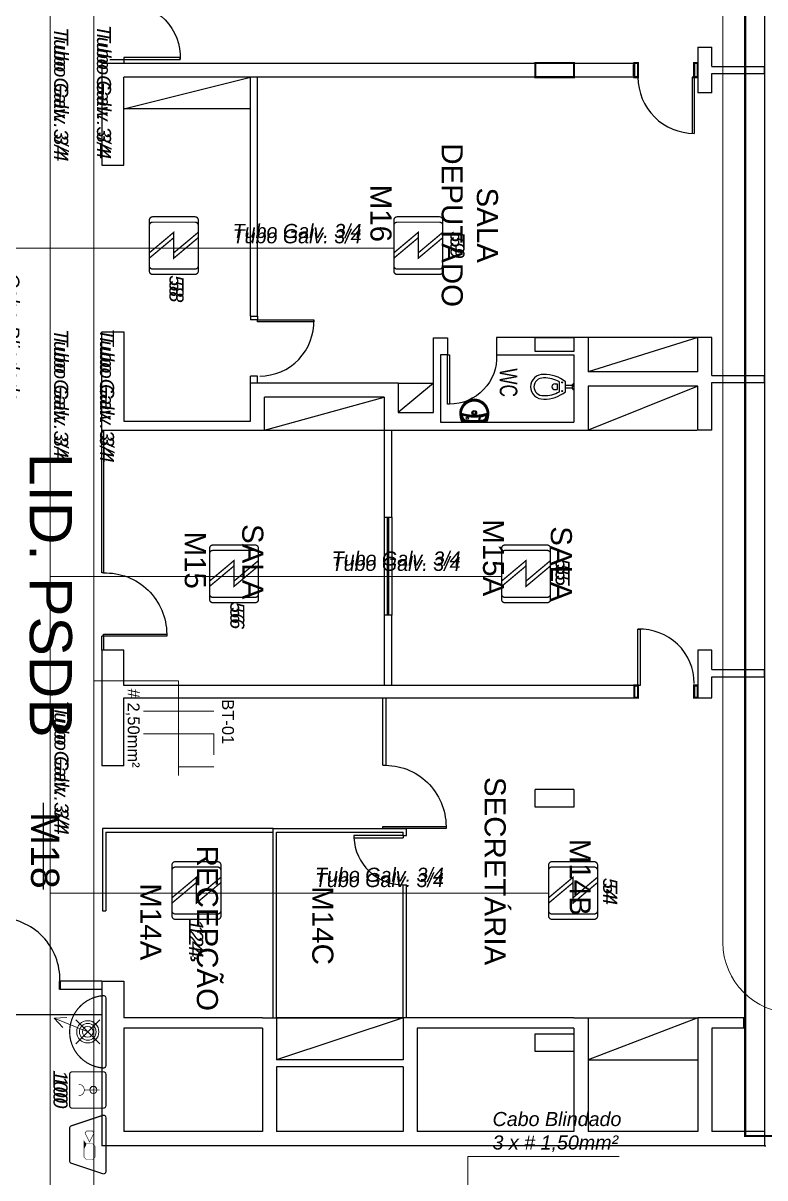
# Model space of a CAD drawing. Header units: metres. Extents: x -331 to 2982, y 362 to 2539.
# Drawn here: x 2847.09 to 2857.64, y 1396.46 to 1412.88 of the extents above; entities that cross this region are included whole.
import ezdxf
from ezdxf.enums import TextEntityAlignment as Align

# ---------------------------------------------------------------- set-up
doc = ezdxf.new("R2010")
doc.units = ezdxf.units.M
doc.layers.get('0').update_dxf_attribs({"color": 251})
for name, color, linetype in [('CX', 251, 'Continuous'), ('DET. FUMAÇA', 1, 'Continuous'), ('Div', 251, 'Continuous'), ('Mob', 251, 'Continuous'), ('Pis', 251, 'Continuous')]:
    doc.layers.add(name, color=color, linetype=linetype)
doc.styles.add('ARIAL', font='arial.ttf')
doc.styles.add('DESTAQUE', font='arial.ttf', dxfattribs={"height": 0.4})
doc.styles.get("Standard").update_dxf_attribs({"font": 'arial.ttf', "height": 0.3})

# ---------------------------------------------------------------- blocks, each defined once
blk = doc.blocks.new('Detector de fumaça')
at = {"layer": 'DET. FUMAÇA', "linetype": 'Continuous', "lineweight": 15, "const_width": 0.01870277497772515}
blk.add_lwpolyline([(774.59948291868, 539.8157648447526), (775.2490596285452, 539.8157648447526, -0.414213562373095), (775.2958165659895, 539.7690079073084), (775.2958165659895, 539.1669315525518, -0.414213562373095), (775.2490596285452, 539.1201746151075), (774.59948291868, 539.1201746151075, -0.414213562373095), (774.5527259812357, 539.1669315525518), (774.5527259812357, 539.7690079073084, -0.414213562373095)], format="xyb", close=True, dxfattribs=at)
blk.add_lwpolyline([(774.7729620717275, 539.8157648447526), (775.0644559117889, 539.46796972993), (774.7729620717275, 539.46796972993), (775.0644559117889, 539.1201746151075)], dxfattribs=at)
blk = doc.blocks.new('WEW')
at = {"color": 1, "lineweight": 0, "true_color": 0xe60000}
for p, q in [((1781.244058351585, 994.0054447120629), (1781.439250093025, 994.4815067582979)), ((1781.439250093025, 994.4815067582979), (1781.307645081665, 994.3597140754018)), ((1781.439250093025, 994.4815067582979), (1781.447474959226, 994.302381974424)), ((1781.074639723589, 994.1748633400589), (1781.413476979581, 993.8360260840664)), ((1781.413476979581, 994.1748633400584), (1781.074639723589, 993.8360260840664))]:
    blk.add_line(p, q, dxfattribs=at)
at = {"color": 1, "true_color": 0xe60000, "const_width": 0.01719509600299768}
for points in [[(1779.259071833538, 993.7473526965271), (1780.02339894841, 993.7473526965271, 0.5119182938526288), (1780.056024349183, 993.7926180221241), (1779.907000183824, 994.239690518202, 0.3228228060550418), (1779.874374783051, 994.2632055766169), (1779.408095998897, 994.2632055766169, 0.3228228060552482), (1779.375470598124, 994.239690518202), (1779.226446432765, 993.7926180221241, 0.5119182938524135)], [(1780.193442345628, 994.2632055766169), (1780.640514841706, 994.2632055766169, -0.414213562373095), (1780.674905033712, 994.2288153846109), (1780.674905033712, 993.781742888533, -0.414213562373095), (1780.640514841706, 993.7473526965271), (1780.193442345628, 993.7473526965271, -0.414213562373095), (1780.159052153622, 993.781742888533), (1780.159052153622, 994.2288153846109, -0.414213562373095)], [(1780.763825455262, 993.7475182720175), (1781.724291247904, 993.7475182720175, 0.4353107658729382), (1781.758593597641, 993.7843649063095, 0.9309493362536452), (1780.729523105524, 993.78436490631, 0.4353107658789753)]]:
    blk.add_lwpolyline(points, format="xyb", close=True, dxfattribs=at)
at = {"color": 1, "true_color": 0xe60000, "const_width": 0.008597548001498838}
for points in [[(1779.462692778066, 994.0599573185639), (1779.617256824809, 994.0599573185641), (1779.651647016815, 994.0255671265581), (1779.651647016814, 993.9361816424857), (1779.617256824808, 993.9017914504798), (1779.462692778067, 993.9017914504798), (1779.428302586061, 993.9361816424857), (1779.42830258606, 994.0255671265579)], [(1779.832264668318, 993.9361816424855), (1779.832264668318, 994.0255671265586), (1779.8016962579, 994.0442011264258), (1779.678836761142, 993.9808743845219), (1779.8016962579, 993.917547642618)]]:
    blk.add_lwpolyline(points, close=True, dxfattribs=at)
for points in [[(1780.336029158255, 994.1350885802071), (1780.338049993509, 994.117166943729), (1780.344365115822, 994.0989928898357), (1780.351185446949, 994.0881389409826), (1780.365331318015, 994.0727414786561), (1780.373162042483, 994.0671882955221), (1780.385539694845, 994.0603730144587), (1780.397159497558, 994.0568391706461), (1780.413073587328, 994.0548198313247), (1780.421409544896, 994.0548198313247), (1780.431261128904, 994.0560819184007), (1780.449861303415, 994.0615455393163), (1780.464482803699, 994.0698767141055), (1780.477493721696, 994.0816463422157), (1780.487704267944, 994.0962795844166), (1780.493996586282, 994.1102881051825), (1780.496860415737, 994.1223690846443), (1780.497607045538, 994.1296433123828), (1780.497793702989, 994.135674088325)], [(1780.416978593668, 993.8365099637556), (1780.416978593668, 994.0545811760148)]]:
    blk.add_lwpolyline(points, dxfattribs=at)
at = {"color": 1, "lineweight": 0, "true_color": 0xe60000}
for radius in [0.15786673427384, 0.1190594061215832, 0.0773527752583614]:
    blk.add_circle((1781.244058351585, 994.0054447120626), radius, dxfattribs=at)
blk = doc.blocks.new('rett')
at = {"color": 2, "linetype": 'Continuous', "lineweight": 15}
blk.add_line((813.9660645629535, 2203.000419129855), (814.2623575708391, 2203.000419129855), dxfattribs=at)
at = {"layer": 'Div', "color": 2, "linetype": 'Continuous', "lineweight": 15}
for p, q in [((813.6454584484123, 2202.002690364971), (813.6454584484123, 2203.000419129855)), ((813.9660645629542, 2202.002690364971), (813.9660645629535, 2203.000419129855)), ((814.4346317089877, 2202.501554747413), (814.4346317089874, 2203.000419129855))]:
    blk.add_line(p, q, dxfattribs=at)
blk.add_lwpolyline([(813.2136611509295, 2201.294788682367), (813.2136611509295, 2202.501554747413), (814.5599219802248, 2202.501554747413)], dxfattribs=at)
at = {"layer": 'Div', "color": 2, "linetype": 'Continuous', "lineweight": 15, "char_height": 0.1682977584436248, "attachment_point": 1}
for s, insert in [('\\pxqc;\\PBT-01{\\fArial|b0|i1|c0|p34;  }', (808.1902414873588, 2203.568620138259)), ('\\pxqc;\\P\\pi-0.92701,l1.92701,t1.92701;#^I2,50mm²', (808.1979214959712, 2202.227331624766))]:
    blk.add_mtext_dynamic_manual_height_columns(s, width=11.20762391848375, gutter_width=2.10372198054531, heights=[0], dxfattribs=dict(at, insert=insert))
blk = doc.blocks.new('derw')
at = {"layer": 'Div', "color": 2, "linetype": 'Continuous', "lineweight": 15}
blk.add_lwpolyline([(814.4189921522002, 2191.529581289617), (814.4189921522002, 2192.588913395118), (816.5705472743985, 2192.588913395118)], dxfattribs=at)
at = {"layer": 'Div', "color": 2, "linetype": 'Continuous', "lineweight": 15, "insert": (814.7715363855286, 2193.224066991034), "char_height": 0.2, "attachment_point": 1}
blk.add_mtext_dynamic_manual_height_columns('{\\fArial|b0|i1|c0|p34;Cabo Blindado \\P3 x # 1,50mm²}', width=13.3188035564217, gutter_width=2.5, heights=[0], dxfattribs=at)
blk = doc.blocks.new('cb2')
at = {"layer": 'Div', "color": 2, "linetype": 'Continuous', "lineweight": 15}
blk.add_lwpolyline([(806.2321151793376, 1904.456074981465), (806.2321151793376, 1903.382145219125), (808.3836703015359, 1903.382145219125)], dxfattribs=at)
at = {"layer": 'Div', "color": 2, "linetype": 'Continuous', "lineweight": 15, "insert": (806.584659412666, 1904.017298815041), "char_height": 0.2, "attachment_point": 1}
blk.add_mtext_dynamic_manual_height_columns('{\\fArial|b0|i1|c0|p34;Cabo Blindado \\P3 x # 1,50mm²}', width=13.3188035564217, gutter_width=2.5, heights=[0], dxfattribs=at)
blk = doc.blocks.new('porta .8')
at = {"layer": 'CX', "ltscale": 8}
blk.add_lwpolyline([(0.03000000000000191, -3.945569728141391e-15), (7.771561172376096e-16, -3.954345531576031e-15), (5.816310974515743e-16, 0.7999999999999932), (0.03000000000000172, 0.7999999999999932)], close=True, dxfattribs=at)
at = {"layer": 'CX', "color": 1, "ltscale": 8}
blk.add_arc((0.02943750000000496, 0.02999999999999641), 0.7705624999999969, 2.105719771775577e-13, 92.18938118370639, dxfattribs=at)
blk = doc.blocks.new('porta .7')
at = {"layer": 'CX', "ltscale": 8}
blk.add_lwpolyline([(0, 0), (0.03000000000000114, 0), (0.03000000000000114, 0.7000000000000028), (0, 0.7000000000000028)], close=True, dxfattribs=at)
at = {"layer": 'CX', "color": 1, "ltscale": 8}
blk.add_arc((0.03000000000000114, 0.02935714285715108), 0.6706428571428518, 357.4910967546365, 90, dxfattribs=at)
blk = doc.blocks.new('porta .9')
at = {"layer": 'CX', "ltscale": 8}
blk.add_lwpolyline([(0, 0), (0.03000000000000114, 0), (0.03000000000000114, 0.9000000000000057), (0, 0.9000000000000057)], close=True, dxfattribs=at)
at = {"layer": 'CX', "color": 1, "ltscale": 8}
blk.add_arc((0.02999999999984482, 0.02949999999984243), 0.8705000000001633, 358.0579561378514, 89.99999999999024, dxfattribs=at)
blk = doc.blocks.new('VASO')
at = {"layer": 'Mob'}
for p, q in [((302.3511564595037, 172.4645276176709), (302.3804829001634, 172.4645276176709)), ((302.3804829001634, 172.4645276176709), (302.3804829001754, 172.3828410685631)), ((302.4113947300152, 172.3536843433588), (302.4113947300152, 172.4936843424353)), ((302.4991825520949, 172.3536843424418), (302.4991825520949, 172.4936843433726)), ((302.5991825520949, 172.4436843433685), (302.4991825520949, 172.4436843433685)), ((302.5991825520949, 172.4436843433685), (302.5991825520949, 172.4546559305439)), ((302.5991825520949, 172.4036843433685), (302.5991825520949, 172.4436843433685)), ((302.6191825520949, 172.4640037223362), (302.6085303438872, 172.4640037223362)), ((302.6191825520949, 172.4236843433685), (302.6191825520949, 172.4640037223362)), ((302.6191825520949, 172.4236843433685), (302.6191825520949, 172.3833649644008)), ((302.3511564595037, 172.3828410685631), (302.3804829001754, 172.3828410685631)), ((302.5991825520949, 172.4036843433685), (302.4991825520949, 172.4036843433685)), ((302.5991825520949, 172.4036843433685), (302.5991825520949, 172.3927127561931)), ((302.6191825520949, 172.3833649644008), (302.6085303438872, 172.3833649644008))]:
    blk.add_line(p, q, dxfattribs=at)
for centre in [(302.4529002042514, 172.4856264043932), (302.4529002042514, 172.3617422814212)]:
    blk.add_circle(centre, 0.007065127144642247, dxfattribs=at)
for centre, radius, start, end in [((302.177941340428, 172.4199280401532), 0.1787982500381176, 86.68113411807168, 178.7962065859109), ((302.2050164807387, 172.1343106671569), 0.4644169642584562, 50.69788767013418, 92.0637120104988), ((302.177941340428, 172.4274406456612), 0.1787982500381176, 181.2037934140891, 273.3188658819283), ((302.177941340428, 172.4199280401532), 0.1287982500381176, 86.68113411807168, 178.7962065859109), ((302.177941340428, 172.4274406456612), 0.1287982500381176, 181.2037934140891, 273.3188658819283), ((302.2050164807387, 172.1343106671569), 0.4144169642584562, 60.13245399021499, 92.0637120104988), ((302.3486691906126, 172.4216362835805), 0.04296339193529102, 86.68113411807168, 178.7962065859109), ((302.3486691906126, 172.4257324026534), 0.04296339193529102, 181.2037934140891, 273.3188658819283), ((302.6085303438872, 172.4546559305439), 0.009347791792265525, 90, 180), ((302.2050164807387, 172.7130580186575), 0.4644169642584562, 267.9362879895012, 309.3021123298757), ((302.2050164807387, 172.7130580186575), 0.4144169642584562, 267.9362879895012, 299.8675460083891), ((302.6085303438872, 172.3927127561931), 0.009347791792265525, 180, 270)]:
    blk.add_arc(centre, radius, start, end, dxfattribs=at)

msp = doc.modelspace()

# ---------------------------------------------------------------- linework, layer by layer
at = {"lineweight": 0}
for points in [[(2844.726149366137, 1421.085130808604), (2857.361149366137, 1421.085130808604), (2857.361149366138, 1401.905135371257)], [(2867.274387819326, 1401.905135371257), (2867.274387819326, 1397.06013372165), (2857.361149366138, 1397.06013372165), (2857.361149366138, 1401.905135371257)]]:
    msp.add_lwpolyline(points, dxfattribs=at)
at = {"layer": 'DET. FUMAÇA', "color": 3, "linetype": 'Continuous', "lineweight": 15}
msp.add_lwpolyline([(2848.099398388364, 1317.819532137752), (2848.099398388364, 1415.311590963983)], dxfattribs=at)
at = {"layer": 'DET. FUMAÇA', "color": 2, "linetype": 'Continuous', "lineweight": 15}
msp.add_circle((2848.090910879919, 1397.714233316336), 0.05037180366343819, dxfattribs=at)
at = {"layer": 'Div', "color": 150, "linetype": 'Continuous', "lineweight": 0}
for p, q in [((2847.477418920851, 1320.108342996786), (2847.477418920851, 1419.684255576806)), ((2847.477418920851, 1409.681721916113), (2852.364749558637, 1409.681721916113)), ((2853.896223221899, 1405.013748629854), (2847.477418920851, 1405.013748629854)), ((2854.565748629569, 1400.511346068625), (2847.477418920851, 1400.511346068625))]:
    msp.add_line(p, q, dxfattribs=at)
at = {"layer": 'Div', "lineweight": 0, "ltscale": 0.8}
for p, q in [((2850.326149366004, 1408.715130808467), (2850.326149366004, 1412.115130808467)), ((2850.426149366004, 1408.715130808467), (2850.426149366004, 1412.115130808467)), ((2852.233649366004, 1405.860130808466), (2852.233649366004, 1407.095130808466)), ((2852.333649366004, 1405.860130808466), (2852.333649366004, 1407.095130808466)), ((2852.233649366004, 1404.465130808468), (2852.233649366004, 1405.860130808466)), ((2852.333649366004, 1405.860130808466), (2852.333649366004, 1404.465130808468)), ((2852.233649366004, 1403.465130808468), (2852.233649366004, 1404.465130808468)), ((2852.333649366004, 1403.465130808468), (2852.333649366004, 1404.465130808468))]:
    msp.add_line(p, q, dxfattribs=at)
at = {"layer": 'Div', "lineweight": 0}
for p, q in [((2852.233649366004, 1405.860130808466), (2852.333649366004, 1405.860130808466)), ((2852.333649366004, 1404.465130808468), (2852.233649366004, 1404.465130808468)), ((2852.206149366004, 1402.330130808467), (2852.206149366004, 1403.290130808467)), ((2852.256149366004, 1402.330130808467), (2852.256149366004, 1403.290130808467)), ((2852.206149366004, 1402.330130808467), (2852.256149366004, 1402.330130808467)), ((2848.218796721435, 1401.430130808467), (2848.218796721435, 1400.260130808467)), ((2850.646149366004, 1401.430130808467), (2848.218796721435, 1401.430130808467)), ((2850.646149366004, 1401.430130808467), (2852.546149366004, 1401.430130808467)), ((2850.646149366004, 1398.740130808467), (2850.646149366004, 1401.430130808467)), ((2852.546149366004, 1401.330130808467), (2852.546149366004, 1401.430130808467)), ((2848.268796721435, 1401.380130808467), (2850.646149366004, 1401.380130808467)), ((2848.268796721435, 1401.380130808467), (2848.268796721435, 1400.260130808467)), ((2850.696149366004, 1401.380130808467), (2852.496149366003, 1401.380130808467)), ((2850.696149366004, 1398.740130808467), (2850.696149366004, 1401.380130808467)), ((2852.496149366003, 1401.330130808467), (2851.796149366004, 1401.330130808467)), ((2851.796149366004, 1401.330130808467), (2851.796149366004, 1401.300130808467)), ((2851.796149366004, 1401.300130808467), (2852.496149366003, 1401.300130808467)), ((2852.496149366004, 1401.330130808467), (2852.496149366003, 1401.380130808467)), ((2852.496149366003, 1401.330130808467), (2852.546149366004, 1401.330130808467)), ((2852.496149366004, 1401.330130808467), (2852.496149366004, 1401.300130808467)), ((2852.496149366003, 1398.740130808467), (2852.496149366003, 1400.630130808467)), ((2852.496149366003, 1400.630130808467), (2852.546149366004, 1400.630130808466)), ((2852.546149366004, 1398.740130808467), (2852.546149366004, 1400.630130808467)), ((2848.218796721435, 1400.260130808467), (2848.268796721435, 1400.260130808467)), ((2848.213649366004, 1399.260130808467), (2847.613649366004, 1399.260130808467)), ((2848.213649366004, 1399.140856679413), (2847.613649366004, 1399.140856679413))]:
    msp.add_line(p, q, dxfattribs=at)
at = {"layer": 'Div', "color": 230, "linetype": 'Continuous', "lineweight": 0}
msp.add_lwpolyline([(2795.596317751199, 1370.834545312882), (2795.596317751199, 1422.803846404564, -0.4142135623730951), (2796.596317751199, 1423.803846404564), (2832.97784527352, 1423.803846404564, 0.414213562373095), (2833.97784527352, 1424.803846404564), (2833.97784527352, 1444.455909063007, -0.414213562373095), (2834.97784527352, 1445.455909063007), (2844.600745879966, 1445.455909063007, -0.414213562373095), (2845.600745879966, 1444.455909063007), (2845.600745879966, 1423.562805518037, 0.414213562373095), (2846.600745879966, 1422.562805518037), (2856.043722739516, 1422.562805518037, -0.4142135623730951), (2857.043722739516, 1421.562805518037), (2857.043722739516, 1399.808760826745, 0.4142135623730951), (2858.043722739516, 1398.808760826745), (2864.976802588932, 1398.808760826745, -0.414213562373095), (2865.976802588932, 1397.808760826745), (2865.976802588932, 1393.565262432423, -0.414213562373095), (2864.976802588932, 1392.565262432423), (2858.043722739516, 1392.565262432423, 0.414213562373095), (2857.043722739516, 1391.565262432423), (2857.043722739516, 1315.76330235576, -0.414213562373095)], format="xyb", dxfattribs=at)
at = {"layer": 'Div', "lineweight": 0}
msp.add_lwpolyline([(2847.613649366004, 1399.260130808467), (2847.613649366004, 1399.140856679413)], dxfattribs=at)
msp.add_arc((2852.496149366004, 1401.330130808467), 0.7000000000000666, 182.4562857235984, 269.9999999999739, dxfattribs=at)
at = {"layer": 'Pis'}
for p, q in [((2857.633649366004, 1421.015130808467), (2857.633649366004, 1412.16749206962)), ((2856.685583949911, 1412.54249206962), (2856.885583949911, 1412.54249206962)), ((2856.685583949911, 1412.54249206962), (2856.685583949911, 1411.89249206962)), ((2856.885583949911, 1412.26749206962), (2856.885583949911, 1412.54249206962)), ((2848.213649366004, 1412.315130808466), (2855.785583949911, 1412.315130808466)), ((2848.213649366004, 1412.315130808466), (2848.213649366004, 1410.865130808467)), ((2848.326149366004, 1412.365130808467), (2848.526149366004, 1412.365130808467)), ((2848.526149366004, 1412.365130808467), (2848.526149366004, 1412.315130808466)), ((2855.765583949911, 1412.295130808467), (2855.765583949911, 1412.135130808467)), ((2855.785583949911, 1412.315130808466), (2855.785583949911, 1412.115130808467)), ((2856.635583949911, 1412.315130808466), (2856.635583949911, 1412.115130808467)), ((2856.635583949911, 1412.315130808466), (2856.676149366004, 1412.315130808466)), ((2856.885583949911, 1412.26749206962), (2857.633649366004, 1412.26749206962)), ((2857.633649366004, 1412.16749206962), (2857.633649366004, 1412.26749206962)), ((2855.785583949911, 1412.115130808467), (2848.526149366004, 1412.115130808467)), ((2848.526149366004, 1410.865130808467), (2848.526149366004, 1412.115130808467)), ((2848.526149366004, 1411.665130808467), (2850.326149366004, 1412.115130808467)), ((2850.326149366004, 1408.715130808467), (2850.326149366004, 1412.115130808467)), ((2850.426149366004, 1408.715130808467), (2850.426149366004, 1412.115130808467)), ((2856.605583949911, 1412.115130808467), (2856.605583949911, 1411.315130808466)), ((2856.635583949911, 1412.115130808467), (2856.605583949911, 1412.115130808467)), ((2856.685583949911, 1412.115130808467), (2856.635583949911, 1412.115130808467)), ((2856.635583949911, 1412.115130808467), (2856.635583949911, 1411.315130808466)), ((2856.885583949911, 1411.89249206962), (2856.885583949911, 1412.16749206962)), ((2856.885583949911, 1412.16749206962), (2857.633649366004, 1412.16749206962)), ((2857.633649366004, 1412.16749206962), (2857.633649366004, 1407.772630808466)), ((2856.885583949911, 1411.89249206962), (2856.685583949911, 1411.89249206962)), ((2850.326149366004, 1411.665130808467), (2848.526149366004, 1411.665130808467)), ((2848.213649366004, 1410.865130808467), (2848.526149366004, 1410.865130808467)), ((2850.326149366004, 1408.715130808467), (2850.426149366004, 1408.715130808467)), ((2850.326149366004, 1408.715130808467), (2850.326149366004, 1408.665130808467)), ((2850.326149366004, 1408.715130808467), (2850.426149366004, 1408.715130808467)), ((2850.426149366004, 1408.665130808467), (2850.326149366004, 1408.665130808467)), ((2850.426149366004, 1408.715130808467), (2850.426149366004, 1408.665130808467)), ((2848.213649366004, 1407.095130808466), (2848.213649366004, 1408.495130808467)), ((2848.213649366004, 1408.495130808467), (2848.526149366004, 1408.495130808467)), ((2848.526149366004, 1408.495130808467), (2848.526149366004, 1407.225130808466)), ((2852.926149366004, 1408.410130808467), (2853.126149366004, 1408.410130808467)), ((2852.926149366004, 1407.345130808466), (2852.926149366004, 1408.410130808467)), ((2853.126149366004, 1408.410130808467), (2853.126149366004, 1408.165130808467)), ((2854.926149366004, 1408.415130808467), (2853.826149366004, 1408.415130808467)), ((2853.826149366004, 1408.415130808467), (2853.826149366004, 1408.165130808467)), ((2854.376149366004, 1408.215130808466), (2854.376149366004, 1408.415130808467)), ((2854.376149366004, 1408.415130808467), (2854.926149366004, 1408.415130808467)), ((2855.126149366004, 1408.415130808467), (2854.926149366004, 1408.415130808467)), ((2854.926149366004, 1408.415130808467), (2854.926149366004, 1408.215130808466)), ((2855.126149366004, 1408.415130808467), (2855.126149366004, 1407.922630808466)), ((2856.685583949911, 1408.415130808467), (2855.126149366004, 1408.415130808467)), ((2856.685583949911, 1408.415130808467), (2855.126149366004, 1407.922630808466)), ((2856.685583949911, 1407.922630808466), (2856.685583949911, 1408.415130808467)), ((2856.885583949911, 1408.415130808467), (2856.685583949911, 1408.415130808467)), ((2856.885583949911, 1407.872630808466), (2856.885583949911, 1408.415130808467)), ((2853.126149366004, 1408.165130808467), (2853.026149366004, 1408.165130808467)), ((2853.026149366004, 1408.165130808467), (2853.026149366004, 1407.210130808466)), ((2853.826149366004, 1408.280130808467), (2853.826149366004, 1408.165130808467)), ((2853.826149366004, 1408.165130808467), (2854.926149366004, 1408.165130808467)), ((2854.926149366004, 1408.215130808466), (2854.376149366004, 1408.215130808466)), ((2854.926149366004, 1408.165130808467), (2854.926149366004, 1407.210130808466)), ((2850.326149366004, 1407.765130808467), (2850.326149366004, 1407.865130808467)), ((2850.426149366004, 1407.865130808467), (2850.326149366004, 1407.865130808467)), ((2850.426149366004, 1407.765130808467), (2850.426149366004, 1407.865130808467)), ((2856.685583949911, 1407.922630808466), (2855.126149366004, 1407.922630808466)), ((2856.885583949911, 1407.872630808466), (2857.633649366004, 1407.872630808466)), ((2857.633649366004, 1407.772630808466), (2857.633649366004, 1407.872630808466)), ((2852.426149366004, 1407.765130808467), (2850.326149366004, 1407.765130808467)), ((2850.326149366004, 1407.225130808466), (2850.326149366004, 1407.765130808467)), ((2852.426149366004, 1407.765130808467), (2852.926149366004, 1407.765130808467)), ((2852.426149366004, 1407.765130808467), (2852.426149366004, 1407.345130808466)), ((2852.926149366004, 1407.765130808467), (2852.426149366004, 1407.345130808466)), ((2855.126149366004, 1407.722630808467), (2855.126149366004, 1407.095130808466)), ((2856.685583949911, 1407.722630808467), (2855.126149366004, 1407.722630808467)), ((2856.685583949911, 1407.722630808467), (2855.126149366004, 1407.095130808466)), ((2856.685583949911, 1407.095130808466), (2856.685583949911, 1407.722630808467)), ((2856.885583949911, 1407.095130808466), (2856.885583949911, 1407.772630808466)), ((2856.885583949911, 1407.772630808466), (2857.633649366004, 1407.772630808466)), ((2857.633649366004, 1407.772630808466), (2857.633649366004, 1403.590130808466)), ((2852.226149366003, 1407.565130808466), (2850.526149366004, 1407.565130808467)), ((2850.526149366004, 1407.095130808466), (2850.526149366004, 1407.565130808467)), ((2850.526149366004, 1407.095130808466), (2852.226149366003, 1407.565130808466)), ((2852.226149366003, 1407.565130808466), (2852.226149366003, 1407.095130808466)), ((2852.426149366004, 1407.345130808466), (2852.926149366004, 1407.345130808466)), ((2848.526149366004, 1407.225130808466), (2850.326149366004, 1407.225130808466)), ((2853.026149366004, 1407.210130808466), (2854.926149366004, 1407.210130808466)), ((2853.684211860815, 1407.210130808466), (2853.333037009025, 1407.210130808466)), ((2848.213649366004, 1407.095130808466), (2850.526149366004, 1407.095130808466)), ((2848.213649366004, 1405.065130808466), (2848.213649366004, 1407.095130808466)), ((2848.233649366004, 1407.095130808466), (2848.233649366004, 1405.065130808466)), ((2850.526149366004, 1407.095130808466), (2852.226149366003, 1407.095130808466)), ((2852.226149366003, 1407.095130808466), (2855.126149366004, 1407.095130808466)), ((2852.233649366004, 1405.860130808466), (2852.233649366004, 1407.095130808466)), ((2852.333649366004, 1405.860130808466), (2852.333649366004, 1407.095130808466)), ((2855.126149366004, 1407.095130808466), (2856.676149366004, 1407.095130808466)), ((2856.885583949911, 1407.095130808466), (2856.685583949911, 1407.095130808466)), ((2852.233649366004, 1405.860130808466), (2852.333649366004, 1405.860130808466)), ((2852.233649366004, 1404.465130808468), (2852.233649366004, 1405.860130808466)), ((2852.273649366004, 1404.465130808468), (2852.273649366004, 1405.860130808466)), ((2852.293649366004, 1404.465130808468), (2852.293649366004, 1405.860130808466)), ((2852.333649366004, 1405.860130808466), (2852.333649366004, 1404.465130808468)), ((2848.233649366004, 1405.065130808466), (2848.213649366004, 1405.065130808466)), ((2852.333649366004, 1404.465130808468), (2852.233649366004, 1404.465130808468)), ((2852.233649366004, 1403.465130808468), (2852.233649366004, 1404.465130808468)), ((2852.333649366004, 1403.465130808468), (2852.333649366004, 1404.465130808468)), ((2848.213649366004, 1403.965130808466), (2848.213649366004, 1404.165130808467)), ((2848.233649366004, 1404.165130808467), (2848.213649366004, 1404.165130808467)), ((2848.233649366004, 1404.165130808467), (2848.233649366004, 1403.965130808466)), ((2848.526149366004, 1403.965130808466), (2848.213649366004, 1403.965130808466)), ((2848.213649366004, 1403.965130808466), (2848.213649366004, 1402.32385333898)), ((2848.526149366004, 1403.465130808466), (2848.526149366004, 1403.965130808466)), ((2856.885583949911, 1403.965130808466), (2856.685583949911, 1403.965130808466)), ((2856.685583949911, 1403.965130808466), (2856.685583949911, 1403.290130808467)), ((2856.885583949911, 1403.690130808466), (2856.885583949911, 1403.965130808466)), ((2856.885583949911, 1403.690130808466), (2857.633649366004, 1403.690130808466)), ((2857.633649366004, 1403.590130808466), (2857.633649366004, 1403.690130808466)), ((2856.885583949911, 1403.290130808467), (2856.885583949911, 1403.590130808466)), ((2856.885583949911, 1403.590130808466), (2857.633649366004, 1403.590130808466)), ((2857.633649366004, 1403.590130808466), (2857.633649366004, 1397.598362646824)), ((2855.785583949911, 1403.465130808469), (2848.526149366004, 1403.465130808466)), ((2848.526149366004, 1402.32385333898), (2848.526149366004, 1403.290130808467)), ((2848.526149366004, 1403.290130808467), (2855.785583949911, 1403.290130808467)), ((2852.206149366004, 1402.330130808467), (2852.206149366004, 1403.290130808467)), ((2852.256149366004, 1402.330130808467), (2852.256149366004, 1403.290130808467)), ((2856.685583949911, 1403.290130808467), (2856.885583949911, 1403.290130808467)), ((2848.526149366004, 1402.32385333898), (2848.213649366004, 1402.32385333898)), ((2852.206149366004, 1402.330130808467), (2852.256149366004, 1402.330130808467)), ((2854.376149366007, 1401.735130808251), (2854.376149366007, 1401.985130808251)), ((2854.926149366004, 1401.985130808251), (2854.376149366004, 1401.985130808251)), ((2854.926149366004, 1401.985130808251), (2854.926149366004, 1401.735130808251)), ((2847.379950193074, 1400.563285159326), (2847.379950193074, 1401.79617496066)), ((2854.926149366007, 1401.735130808251), (2854.376149366007, 1401.735130808251)), ((2848.218796721435, 1401.430130808467), (2848.218796721435, 1400.260130808467)), ((2850.646149366004, 1401.430130808467), (2848.218796721435, 1401.430130808467)), ((2850.646149366004, 1401.430130808467), (2852.546149366004, 1401.430130808467)), ((2850.646149366004, 1398.740130808467), (2850.646149366004, 1401.430130808467)), ((2852.546149366004, 1401.330130808467), (2852.546149366004, 1401.430130808467)), ((2848.268796721435, 1401.380130808467), (2850.646149366004, 1401.380130808467)), ((2848.268796721435, 1401.380130808467), (2848.268796721435, 1400.260130808467)), ((2850.696149366004, 1401.380130808467), (2852.496149366003, 1401.380130808467)), ((2850.696149366004, 1398.740130808467), (2850.696149366004, 1401.380130808467)), ((2852.496149366003, 1401.330130808467), (2851.796149366004, 1401.330130808467)), ((2851.796149366004, 1401.330130808467), (2851.796149366004, 1401.300130808467)), ((2851.796149366004, 1401.300130808467), (2852.496149366003, 1401.300130808467)), ((2852.496149366004, 1401.330130808467), (2852.496149366003, 1401.380130808467)), ((2852.496149366003, 1401.330130808467), (2852.546149366004, 1401.330130808467)), ((2852.496149366004, 1401.330130808467), (2852.496149366004, 1401.300130808467)), ((2852.496149366003, 1398.740130808467), (2852.496149366003, 1400.630130808467)), ((2852.496149366003, 1400.630130808467), (2852.546149366004, 1400.630130808466)), ((2852.546149366004, 1398.740130808467), (2852.546149366004, 1400.630130808467)), ((2848.218796721435, 1400.260130808467), (2848.268796721435, 1400.260130808467)), ((2848.213649366004, 1399.260130808467), (2847.613649366004, 1399.260130808467)), ((2848.213649366004, 1399.260130808467), (2848.213649366004, 1396.920862646824)), ((2848.213649366004, 1399.260130808467), (2848.526149366004, 1399.260130808467)), ((2848.526149366004, 1399.260130808467), (2848.526149366004, 1398.740130808467)), ((2848.213649366004, 1399.140856679413), (2847.613649366004, 1399.140856679413)), ((2848.213649366004, 1398.782630808467), (2846.691149366004, 1398.782630808467)), ((2850.496149366003, 1398.740130808467), (2848.526149366004, 1398.740130808467)), ((2850.496149366003, 1398.740130808467), (2850.696149366004, 1398.740130808467)), ((2850.696149366004, 1398.740130808467), (2852.496149366003, 1398.740130808467)), ((2850.696149366004, 1398.740130808467), (2850.696149366004, 1398.140130808467)), ((2852.496149366003, 1398.740130808467), (2850.696149366004, 1398.740130808467)), ((2852.496149366003, 1398.740130808467), (2850.696149366004, 1398.140130808467)), ((2852.696149366004, 1398.740130808467), (2852.496149366003, 1398.740130808467)), ((2852.496149366003, 1398.740130808467), (2852.496149366003, 1398.140130808467)), ((2854.926149366004, 1398.740130808467), (2852.696149366004, 1398.740130808467)), ((2854.926149366004, 1398.740130808467), (2855.126149366004, 1398.740130808467)), ((2855.126149366004, 1398.740130808467), (2856.685583949911, 1398.740130808467)), ((2856.685583949911, 1398.740130808467), (2855.126149366004, 1398.140130808467)), ((2855.126149366004, 1398.740130808467), (2855.126149366004, 1397.120862646824)), ((2856.885583949911, 1398.740130808467), (2856.685583949911, 1398.740130808467)), ((2856.685583949911, 1398.740130808467), (2856.685583949911, 1397.120862646824)), ((2857.341149366004, 1398.740130808467), (2856.885583949911, 1398.740130808467)), ((2857.341149366004, 1398.590130808466), (2857.341149366004, 1398.740130808467)), ((2848.526149366004, 1398.590130808466), (2848.526149366004, 1397.120862646823)), ((2850.496149366003, 1398.590130808466), (2848.526149366004, 1398.590130808466)), ((2850.496149366003, 1398.590130808466), (2850.496149366003, 1397.120862646824)), ((2852.696149366004, 1398.590130808466), (2852.696149366004, 1397.120862646824)), ((2854.926149366004, 1398.590130808466), (2852.696149366004, 1398.590130808466)), ((2854.376149366004, 1398.510130808467), (2854.926149366004, 1398.510130808467)), ((2854.376149366004, 1398.260130808467), (2854.376149366004, 1398.510130808467)), ((2854.376149366004, 1398.510130808467), (2854.926149366004, 1398.510130808467)), ((2854.376149366004, 1398.260130808467), (2854.376149366004, 1398.510130808467)), ((2854.926149366004, 1398.590130808466), (2854.926149366004, 1397.120862646824)), ((2854.926149366004, 1398.510130808467), (2854.926149366004, 1398.260130808467)), ((2854.926149366004, 1398.510130808467), (2854.926149366004, 1398.260130808467)), ((2856.885583949911, 1398.590130808466), (2856.885583949911, 1397.120862646824)), ((2857.341149366004, 1398.590130808466), (2856.885583949911, 1398.590130808466)), ((2852.496149366003, 1398.140130808467), (2850.696149366004, 1398.140130808467)), ((2854.926149366004, 1398.260130808467), (2854.376149366004, 1398.260130808467)), ((2854.926149366004, 1398.260130808467), (2854.376149366004, 1398.260130808467)), ((2855.126149366004, 1398.140130808467), (2856.685583949911, 1398.140130808467)), ((2850.696149366004, 1398.040130808467), (2850.696149366004, 1397.120862646824)), ((2852.496149366003, 1398.040130808467), (2850.696149366004, 1398.040130808467)), ((2852.496149366003, 1398.040130808467), (2852.496149366003, 1397.120862646824)), ((2857.633649366004, 1397.598362646824), (2857.633649366004, 1396.920862646824)), ((2850.496149366004, 1397.120862646824), (2848.526149366004, 1397.120862646823)), ((2852.496149366003, 1397.120862646824), (2850.696149366004, 1397.120862646824)), ((2854.926149366003, 1397.120862646824), (2852.696149366004, 1397.120862646824)), ((2856.685583949911, 1397.120862646824), (2855.126149366004, 1397.120862646824)), ((2857.633649366004, 1397.120862646824), (2856.885583949911, 1397.120862646824)), ((2857.633649366004, 1396.920862646824), (2848.213649366004, 1396.920862646824)), ((2857.633649366004, 1396.920862646824), (2857.653649366004, 1396.920862646824))]:
    msp.add_line(p, q, dxfattribs=at)
at = {"layer": 'Pis', "const_width": 0.03}
for points in [[(2844.726149366137, 1421.085130808604), (2857.361149366136, 1421.085130808604), (2857.361149366137, 1401.905135371257)], [(2867.274387819326, 1401.905135371257), (2867.274387819326, 1397.06013372165), (2857.361149366137, 1397.06013372165), (2857.361149366137, 1401.905135371257)], [(2847.613649366004, 1399.260130808467), (2847.613649366004, 1399.140856679413)]]:
    msp.add_lwpolyline(points, dxfattribs=at)
for points in [[(2854.926149366004, 1412.115130808467), (2854.376149366004, 1412.115130808467), (2854.376149366004, 1412.315130808466), (2854.926149366004, 1412.315130808466)], [(2855.835583949911, 1412.315130808466), (2855.835583949911, 1412.115130808467), (2855.785583949911, 1412.115130808467), (2855.785583949911, 1412.315130808466)], [(2856.685583949911, 1412.115130808467), (2856.685583949911, 1412.315130808466), (2856.635583949911, 1412.315130808466), (2856.635583949911, 1412.115130808467)], [(2855.785583949911, 1403.290130808467), (2855.785583949911, 1403.465130808469), (2855.835583949911, 1403.465130808469), (2855.835583949911, 1403.290130808467)], [(2856.685583949911, 1403.290130808467), (2856.685583949911, 1403.465130808466), (2856.635583949911, 1403.465130808466), (2856.635583949911, 1403.290130808467)]]:
    msp.add_lwpolyline(points, close=True, dxfattribs=at)
msp.add_lwpolyline([(2853.507811860814, 1407.220930808467, 0.019765404565371), (2853.633811860815, 1407.225880808466, 0.05572547445697438), (2853.651811860815, 1407.228130808466, 0.2683702667938399), (2853.685111860815, 1407.264130808466, 0.08526988948168271), (2853.69698624187, 1407.35163134668, 0.3739750654128169), (2853.507811860814, 1407.516130808466, 0.3739750654128169), (2853.31863747976, 1407.35163134668, 0.08526988948168271), (2853.330511860815, 1407.264130808466, 0.2683702667938399), (2853.363811860815, 1407.228130808466, 0.05572547445697438), (2853.381811860815, 1407.225880808466, 0.019765404565371)], format="xyb", close=True, dxfattribs=at)
for points in [[(2853.333249347604, 1407.317259382995, -0.5574818384423017), (2853.340833374407, 1407.322443525218, 0.06859194009281407), (2853.444811860815, 1407.292480808467, 0.02486024796197192), (2853.507811860814, 1407.287530808467, 0.02486024796197192), (2853.570811860815, 1407.292480808467, 0.06859194009281401), (2853.674790347222, 1407.322443525218, -0.557481838442302), (2853.682374374025, 1407.317259382995)], [(2853.333249347604, 1407.317259382995, 0.0933904273637994), (2853.345811860815, 1407.264130808466, 0.2816729392959626), (2853.390811860815, 1407.231088571696, 0.0227740821239861), (2853.480811860815, 1407.225430808466), (2853.507811860814, 1407.225430808466), (2853.534811860815, 1407.225430808466, 0.0227740821239861), (2853.624811860815, 1407.231088571696, 0.2816729392959626), (2853.669811860815, 1407.264130808466, 0.0933904273637994), (2853.682374374025, 1407.317259382995)], [(2853.340392170226, 1407.322616500921, 0.07241540094264622), (2853.507811860814, 1407.299230808467, 0.07241540094264627), (2853.675231551404, 1407.322616500921)], [(2853.672421860815, 1407.321280808467, -0.4671537016296525), (2853.669811860815, 1407.314260808467, -0.0393119069565415), (2853.602761860815, 1407.290680808467, 0.3207148332136374), (2853.583861860815, 1407.270430808466, 0.03281135305109035), (2853.579811860815, 1407.232630808467)]]:
    msp.add_lwpolyline(points, format="xyb", dxfattribs=at)
at = {"layer": 'Pis'}
for centre, radius in [((2853.507811860814, 1407.340630808466), 0.03285), ((2853.507811860814, 1407.340630808466), 0.02025), ((2853.408811860815, 1407.266830808466), 0.01575)]:
    msp.add_circle(centre, radius, dxfattribs=at)
for centre, radius, start, end in [((2856.635583949911, 1412.115130808467), 0.8000000000000007, 179.9999999999837, 270), ((2853.507811860814, 1407.325105808466), 0.209025, 90, 172.0181738031231), ((2853.507811860814, 1407.325105808466), 0.209025, 7.981826196859561, 90), ((2853.565711860815, 1407.335170808466), 0.2655776564396936, 175.9060829590504, 207.7353093381419), ((2853.449911860815, 1407.335170808466), 0.2655776564396936, 331.9122843432511, 4.093917040949569), ((2853.333037009025, 1407.212830808466), 0.0027, 207.7353093393451, 270), ((2853.682586712604, 1407.212830808466), 0.0027, 270, 332.2646906606548), ((2852.496149366004, 1401.330130808467), 0.7000000000000666, 182.4562857235981, 270)]:
    msp.add_arc(centre, radius, start, end, dxfattribs=at)

# ---------------------------------------------------------------- block references
at = {"lineweight": 0, "rotation": 89.99999999999997}
msp.add_blockref('WEW', (3842.016979432402, -382.7042069908864), dxfattribs=at)
at = {"layer": 'DET. FUMAÇA', "linetype": 'Continuous', "lineweight": 0, "rotation": 270}
for p in [(2309.767018604079, 2184.681993189726), (2313.24457494353, 2184.681993189726), (2309.767018604079, 2184.605993189726), (2313.24457494353, 2184.605993189726), (2310.623298524342, 2180.014019903467), (2310.623298524342, 2179.938019903467), (2314.776048606791, 2180.014019903467), (2314.776048606791, 2179.938019903467), (2310.089382472233, 2175.511617342238), (2315.445574014461, 2175.511617342238), (2310.089382472233, 2175.435617342237), (2315.445574014461, 2175.435617342237)]:
    msp.add_blockref('Detector de fumaça', p, dxfattribs=at)
at = {"layer": 'DET. FUMAÇA', "color": 3, "linetype": 'Continuous', "lineweight": 15, "rotation": 270}
msp.add_blockref('cb2', (943.0213439393865, 2215.913837095451), dxfattribs=at)
at = {"layer": 'Div', "color": 150, "linetype": 'Continuous', "lineweight": 15, "rotation": 270}
msp.add_blockref('rett', (646.8014865588245, 2216.743137374501), dxfattribs=at)
at = {"layer": 'Div', "color": 150, "linetype": 'Continuous', "lineweight": 15}
msp.add_blockref('derw', (2038.99630742199, -795.8241950008858), dxfattribs=at)
at = {"layer": 'Pis', "xscale": -1}
for name, p, rotation in [('porta .8', (2848.526149366004, 1412.365130808467), 270), ('porta .7', (2853.126149366004, 1408.165130808467), 180), ('porta .9', (2848.233649366004, 1404.165130808467), 270), ('porta .9', (2852.206149366004, 1401.430130808467), 270)]:
    msp.add_blockref(name, p, dxfattribs=dict(at, rotation=rotation))
at = {"layer": 'Pis', "rotation": 270}
msp.add_blockref('porta .8', (2850.426149366004, 1408.665130808467), dxfattribs=at)
at = {"layer": 'Pis'}
for name, p in [('VASO', (2552.306966813909, 1235.288946465098)), ('porta .8', (2855.835583949911, 1403.465130808466)), ('porta .9', (2846.713649366004, 1399.260130808467))]:
    msp.add_blockref(name, p, dxfattribs=at)

# ---------------------------------------------------------------- texts
at = {"layer": 'Div', "color": 2, "linetype": 'Continuous', "lineweight": 0, "char_height": 0.2, "attachment_point": 1, "rotation": 270}
for insert in [(2847.733236425991, 1412.824369312251), (2847.733236425991, 1412.748369312251), (2848.342173950416, 1412.857784092438), (2848.342173950416, 1412.781784092438), (2847.733236425991, 1408.53398129208), (2848.385405807532, 1408.540432035129), (2847.733236425991, 1408.45798129208), (2848.385405807532, 1408.464432035129), (2847.737431873226, 1403.250449951179), (2847.737431873226, 1403.174449951179)]:
    msp.add_mtext_dynamic_manual_height_columns('{\\fArial|b0|i1|c0|p34;Tubo Galv. 3/4 }', width=13.3188035564217, gutter_width=2.5, heights=[0], dxfattribs=dict(at, insert=insert))
at = {"layer": 'Div', "color": 2, "linetype": 'Continuous', "lineweight": 0, "char_height": 0.2, "attachment_point": 1}
for insert in [(2850.071891421331, 1410.028244513121), (2850.071891421331, 1409.952244513121), (2851.480079222588, 1405.370151631035), (2851.480079222588, 1405.294151631035), (2851.243071611227, 1400.873931717927), (2851.243071611227, 1400.797931717927)]:
    msp.add_mtext_dynamic_manual_height_columns('{\\fArial|b0|i1|c0|p34;Tubo Galv. 3/4 }', width=13.3188035564217, gutter_width=2.5, heights=[0], dxfattribs=dict(at, insert=insert))
at = {"layer": 'Div', "color": 3, "linetype": 'Continuous', "lineweight": 0, "char_height": 0.2, "attachment_point": 1, "rotation": 270}
for s, heights, insert in [('{\\fArial|b0|i1|c0|p34;59}', [0], (2853.369003145669, 1409.924559433395)), ('{\\fArial|b0|i1|c0|p34;59}', [0], (2853.369003145669, 1409.848559433394)), ('{\\fArial|b0|i1|c0|p34;58}', [0], (2849.373507645154, 1409.299697824524)), ('{\\fArial|b0|i1|c0|p34;58}', [0], (2849.373507645154, 1409.223697824524)), ('{\\fArial|b0|i1|c0|p34;55}', [0], (2854.864633208209, 1405.267191311493)), ('{\\fArial|b0|i1|c0|p34;55}', [0], (2854.864633208209, 1405.191191311493)), ('{\\fArial|b0|i1|c0|p34;56}', [0.2202668195025883], (2850.238461203885, 1404.652786956741)), ('{\\fArial|b0|i1|c0|p34;56}', [0.2202668195025883], (2850.238461203885, 1404.576786956741)), ('{\\fArial|b0|i1|c0|p34;54}', [0], (2855.540938130474, 1400.729290292156)), ('{\\fArial|b0|i1|c0|p34;54}', [0], (2855.540938130474, 1400.653290292156)), ('{\\fArial|b0|i1|c0|p34;124}', [0], (2849.652956072604, 1400.13871427741)), ('{\\fArial|b0|i1|c0|p34;124}', [0], (2849.652956072604, 1400.06271427741)), ('{\\fArial|b0|i1|c0|p34;100}', [0], (2847.7238882822, 1397.993481431324)), ('{\\fArial|b0|i1|c0|p34;100}', [0], (2847.7238882822, 1397.917481431324))]:
    msp.add_mtext_dynamic_manual_height_columns(s, width=13.3188035564217, gutter_width=2.5, heights=heights, dxfattribs=dict(at, insert=insert))
at = {"layer": 'Pis'}
for s, height, style, p in [('M16', 0.3, 'ARIAL', (2852.031169997276, 1410.178162503051)), ('M15A', 0.3, 'ARIAL', (2853.632828856676, 1405.281828334563)), ('M15', 0.3, 'ARIAL', (2849.39106763185, 1405.246603297716)), ('M18', 0.4, 'DESTAQUE', (2847.205154109118, 1401.118795002955)), ('M14B', 0.3, 'ARIAL', (2854.864878189758, 1400.737744534536)), ('M14A', 0.3, 'ARIAL', (2848.757443767295, 1400.103693871301)), ('M14C', 0.3, 'ARIAL', (2851.203940305665, 1400.050849560175))]:
    msp.add_text(s, height=height, rotation=270, dxfattribs=dict(at, style=style)).set_placement(p, align=Align.CENTER)
at = {"layer": 'Pis', "width": 0.7}
msp.add_text('WC', height=0.25, rotation=270, dxfattribs=at).set_placement((2853.870402631935, 1407.974732770695))
at = {"layer": 'Pis', "char_height": 0.3, "width": 3.684766011778793, "attachment_point": 8, "rotation": 270, "style": 'DESTAQUE'}
for s, insert in [('SALA\\PDEPUTADO', (2853.040551393102, 1410.010147703287)), ('SALA', (2850.203809663362, 1405.22514669418)), ('SALA', (2854.592106461199, 1405.193834911686)), ('SECRETÁRIA', (2853.650792356083, 1400.825989659481)), ('RECEPÇÃO', (2849.470402115413, 1400.011560852737))]:
    msp.add_mtext(s, dxfattribs=dict(at, insert=insert))
at = {"layer": 'Pis', "insert": (2847.482582338818, 1404.748590241097), "char_height": 0.6, "attachment_point": 5, "rotation": 270, "style": 'DESTAQUE'}
msp.add_mtext_dynamic_manual_height_columns('LID. PSDB', width=5.096466240236623, gutter_width=2, heights=[0], dxfattribs=at)

doc.saveas('drawing.dxf')
